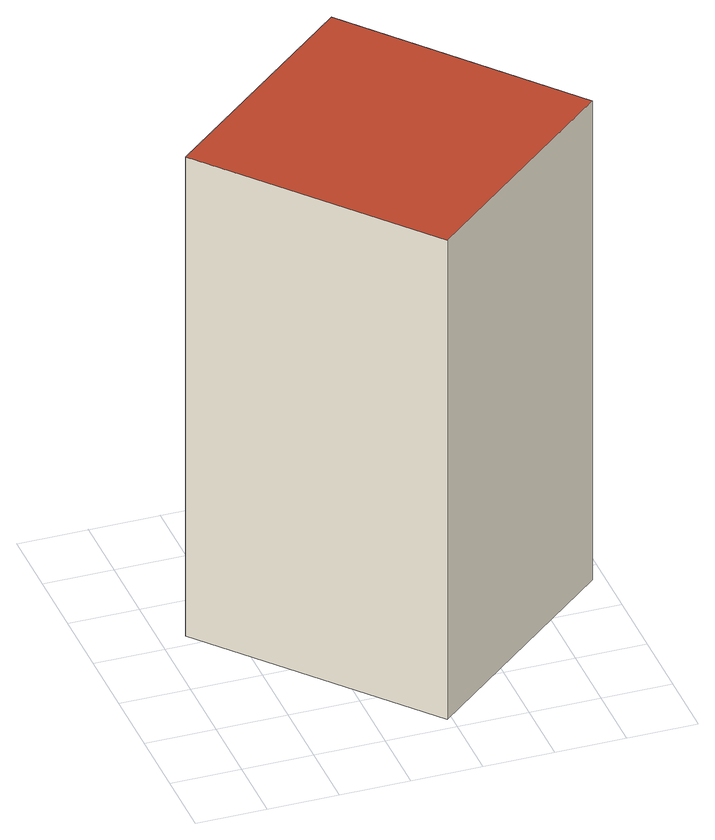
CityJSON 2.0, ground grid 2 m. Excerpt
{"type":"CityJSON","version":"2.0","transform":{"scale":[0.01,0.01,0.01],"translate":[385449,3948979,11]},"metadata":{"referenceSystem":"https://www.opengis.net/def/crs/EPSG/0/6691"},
"CityObjects":{
"building1":{"type":"Building","attributes":{"13+区市町村コード+大字・町コード+町・丁目コード":"13103027001","class":"3001","measuredHeight":15.2,"storeysAboveGround":9,"storeysBelowGround":0,"usage":"401","大字・町コード":"27","延べ面積換算係数":"1","町・丁目コード":"1"},"address":[{"country":"日本","locality":"東京都港区元赤坂一丁目"}],"geometry":[{"type":"Solid","lod":"2","boundaries":[[[[0,1,2,3]],[[4,5,6,7]],[[2,1,4,7]],[[1,0,5,4]],[[0,3,6,5]],[[3,2,7,6]]]],"semantics":{"surfaces":[{"type":"GroundSurface"},{"type":"RoofSurface"},{"type":"WallSurface"}],"values":[[0,1,2,2,2,2]]}}]}
},
"vertices":[
[586,41,60],[72,643,60],[653,1137,60],[1165,535,60],[72,643,1570],[586,41,1570],[1165,535,1570],[653,1137,1570]
]}
